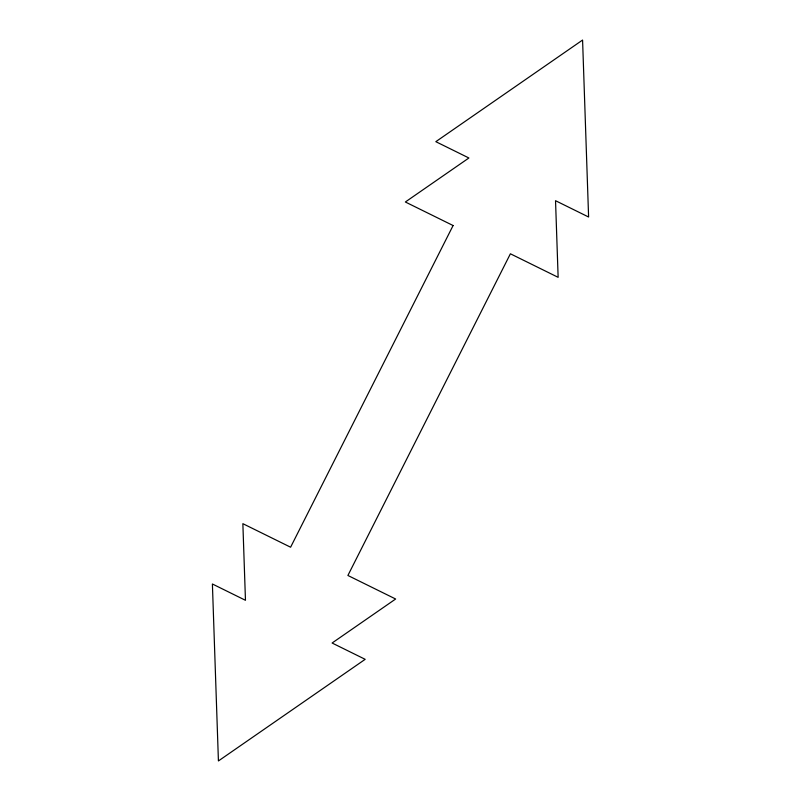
<?xml version="1.0" encoding="UTF-8"?>
<svg xmlns="http://www.w3.org/2000/svg" width="801" height="801" viewBox="0 0 801 801"><rect width="100%" height="100%" fill="white"/><g stroke="black" fill="none" stroke-linecap="round" stroke-linejoin="round"><path stroke-width="1.2" d="M453.096 225.532L290.603 547.213L242.863 523.674L245.466 600.299L212.395 583.989L218.423 760.95L365.176 659.323L332.105 643.013L395.644 599.008L347.904 575.468L510.397 253.787L558.137 277.326L555.534 200.701L588.605 217.011L582.577 40.05L435.824 141.677L468.895 157.987L405.356 201.992L453.096 225.532"/></g></svg>
